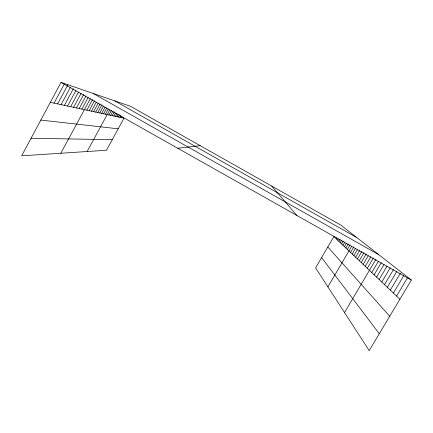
<?xml version="1.0" encoding="UTF-8"?>
<svg xmlns="http://www.w3.org/2000/svg" width="433" height="433" viewBox="0 0 433 433"><rect width="100%" height="100%" fill="white"/><g stroke="black" fill="none" stroke-linecap="round" stroke-linejoin="round"><path stroke-width="0.65" d="M399.903 299.219L333.854 236.607L315.592 267.897L369.203 350.606L411.35 280.059L340.636 224.992L130.501 106.296L61.026 82.394L21.65 155.826L106.458 150.251L123.99 118.198L50.331 102.334M54.06 103.135L64.225 84.197M57.632 103.909L67.921 84.765M61.075 104.651L70.536 87.055M64.376 105.36L73.329 88.738M67.559 106.047L76.035 90.318M70.628 106.707L78.59 91.937M73.578 107.341L81.09 93.42M76.43 107.958L83.748 94.405M79.179 108.548L86.059 95.812M81.832 109.121L88.208 97.333M60.815 153.25L90.356 98.664M86.806 110.193L92.565 99.552M89.138 110.691L94.497 100.808M91.395 111.178L96.234 102.264M93.588 111.649L98.031 103.46M95.709 112.109L100.093 104.039M97.771 112.553L101.939 104.878M99.774 112.981L103.563 106.004M101.712 113.403L105.143 107.097M103.601 113.809L106.799 107.925M105.436 114.204L108.277 108.981M87.103 151.523L109.706 110.009M108.948 114.962L111.514 110.253M110.637 115.324L112.851 111.259M112.277 115.676L114.464 111.665M113.879 116.022L115.492 113.067M115.432 116.358L117.024 113.441M116.953 116.683L118.209 114.382M118.431 117.002L119.67 114.729M119.871 117.311L120.839 115.546M121.278 117.614L121.917 116.455M336.295 238.929L336.961 237.793M337.567 240.131L338.233 238.984M338.866 241.36L340.224 239.038M340.197 242.626L341.507 240.38M341.561 243.92L343.228 241.078M342.963 245.246L344.652 242.372M344.403 246.615L346.454 243.113M345.88 248.012L348.202 244.055M347.401 249.451L350.086 244.867M327.878 286.857L351.688 246.285M350.562 252.45L353.875 246.81M352.213 254.014L355.569 248.293M353.907 255.622L357.317 249.819M355.65 257.272L359.639 250.496M357.447 258.977L361.831 251.53M359.298 260.731L364.093 252.591M361.203 262.539L366.221 254.025M363.173 264.401L368.267 255.757M365.198 266.322L370.848 256.742M367.292 268.303L373.37 258.003M344.522 312.529L375.979 259.307M371.747 272.53L378.491 261.131M374.128 274.782L381.332 262.615M376.591 277.12L384.011 264.595M379.14 279.534L387.042 266.208M381.782 282.04L390.241 267.789M384.52 284.638L393.489 269.548M387.367 287.333L396.893 271.312M390.322 290.132L400.406 273.191M393.391 293.044L403.68 275.778M396.585 296.069L407.789 277.288M177.725 148.238L200.235 145.688M31.073 138.257L112.228 139.702M40.821 120.071L118.187 128.807M93.176 93.452L378.723 254.653M61.026 82.394L411.35 280.059M114.691 100.857L356.797 237.576M327.808 246.962L389.727 316.258M271.68 186.044L296.832 215.445M321.6 257.603L379.286 333.729"/></g></svg>
